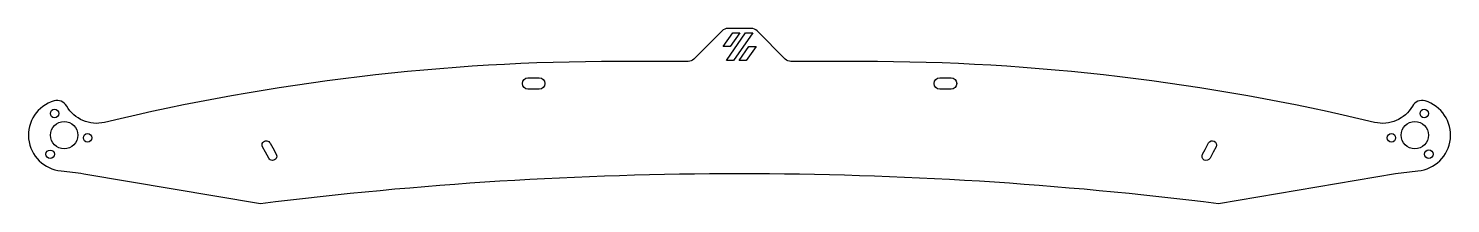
# Model space of a CAD drawing. Header units: millimetres. Extents: x -64 to 454, y -74 to -10.
import ezdxf

# ---------------------------------------------------------------- set-up
doc = ezdxf.new("R2010")
doc.units = ezdxf.units.MM
doc.layers.get('0').update_dxf_attribs({"linetype": 'CONTINUOUS'})

msp = doc.modelspace()

# ---------------------------------------------------------------- linework, layer by layer
for points in [[(-43.82, -62.8), (20.56, -73.64, -0.062548), (369.46, -73.64), (433.91, -62.79, -0.02054), (442.05, -61.76, 0.828153), (444.67, -36.35, 0.34875), (440.06, -38.2, -0.333599), (426.28, -44.15, 0.05904), (239.32, -22), (213.74, -22, -0.198912), (211.62, -21.12), (201.38, -10.88, 0.198912), (199.26, -10), (190.74, -10, 0.198912), (188.62, -10.88), (178.38, -21.12, -0.198912), (176.26, -22), (150.68, -22, 0.059039), (-36.28, -44.15, -0.333796), (-50.06, -38.19, 0.348124), (-54.67, -36.33, 0.829842), (-52.07, -61.76, -0.020813)], [(117.95, -27.95), (122.05, -27.95, -1), (122.05, -32.05), (117.95, -32.05, -1)], [(267.95, -27.95), (272.05, -27.95, -1), (272.05, -32.05), (267.95, -32.05, -1)], [(24.08, -51.76), (25, -53.43), (26.24, -55.69, -1.000581), (23.52, -57.18), (22.31, -54.96), (21.28, -53.07, -1.040715)], [(363.61, -55.74), (364.54, -53.96), (365.82, -51.62, -0.957718), (368.6, -52.98), (367.5, -55), (366.35, -57.18, -0.998916)]]:
    msp.add_lwpolyline(points, format="xyb", close=True)
for points in [[(189.02, -16.59), (192.51, -11.56), (195.1, -11.55), (191.62, -16.59)], [(190.2, -21.64), (197.19, -11.55), (199.79, -11.55), (192.77, -21.64)], [(197.46, -21.64), (194.86, -21.64), (198.38, -16.55), (201, -16.55)]]:
    msp.add_lwpolyline(points, close=True)
for centre, radius in [((-54.45, -40.93), 1.55), ((444.38, -40.92), 1.55), ((-50.99, -48.8), 5), ((440.95, -48.8), 5), ((-42.44, -49.74), 1.55), ((432.41, -49.78), 1.55), ((-56.07, -55.74), 1.55), ((446.07, -55.72), 1.55)]:
    msp.add_circle(centre, radius)

doc.saveas('drawing.dxf')
